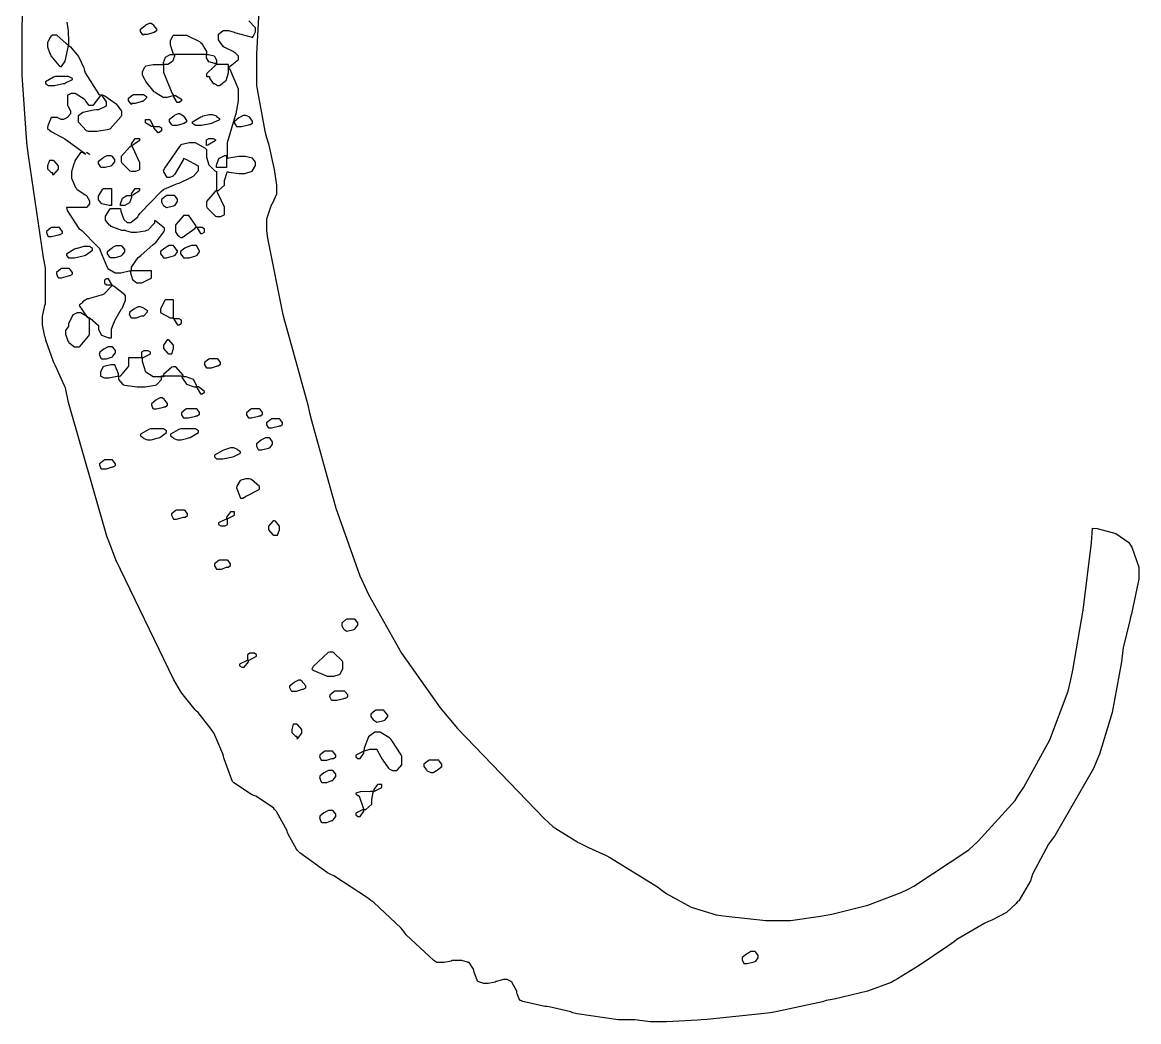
# Model space of a CAD drawing. Extents: x 59 to 294, y 44 to 310.
# Drawn here: x 59.34 to 98.67, y 242.75 to 277.95 of the extents above; entities that cross this region are included whole.
import ezdxf

# ---------------------------------------------------------------- set-up
doc = ezdxf.new("R2010")
doc.units = 0
doc.header["$MEASUREMENT"] = 0

msp = doc.modelspace()

# ---------------------------------------------------------------- linework, layer by layer
at = {"color": 42}
for points in [[(67.6755, 278.351), (67.5929, 276.837), (67.5929, 276.331), (67.5929, 275.723), (67.8836, 274.116), (67.9457, 273.896), (68.006, 273.675), (68.2142, 272.764), (68.2985, 272.212), (68.2985, 272.028), (68.2985, 271.905), (68.1482, 271.587), (68.1221, 271.533), (68.0942, 271.481), (67.9457, 271.017), (67.9457, 270.863), (67.9457, 270.617), (67.9718, 270.352), (68.4996, 267.706), (68.5793, 267.442), (68.6499, 267.186), (69.391, 264.477), (69.4612, 264.195), (69.5318, 263.93), (70.2374, 261.338), (70.309, 261.092), (70.3792, 260.836), (71.2251, 258.454), (71.3313, 258.233), (71.5338, 257.802), (72.7026, 255.729), (74.0653, 253.798), (74.3659, 253.435), (74.6647, 253.074), (77.7254, 249.9), (78.0341, 249.626), (78.1389, 249.556), (78.5675, 249.277), (78.8719, 249.089), (78.916, 249.061), (78.9601, 249.045), (79.291, 248.886), (79.78, 248.656), (79.9042, 248.602), (80.0626, 248.514), (81.7122, 247.492), (81.8804, 247.367), (82.0469, 247.245), (82.907, 246.782), (83.7847, 246.513), (83.9611, 246.485), (84.1375, 246.459), (85.5391, 246.309), (86.0076, 246.309), (86.4044, 246.309), (87.4628, 246.459), (87.5951, 246.485), (87.8597, 246.53), (89.1247, 246.852), (90.303, 247.299), (90.5235, 247.403), (90.744, 247.519), (92.6828, 248.806), (92.8508, 248.955), (93.0176, 249.105), (94.3158, 250.544), (94.404, 250.685), (94.6245, 251.011), (95.5368, 252.674), (96.1842, 254.389), (96.2724, 254.742), (96.351, 255.13), (96.7133, 257.241), (97.0058, 259.618), (97.0499, 260.138), (97.0499, 260.138), (97.2083, 260.121), (97.8641, 259.945), (98.3273, 259.626), (98.389, 259.538), (98.4331, 259.468), (98.6716, 258.754), (98.6716, 258.516), (98.6716, 258.34), (98.6536, 258.225), (98.4236, 257.114), (98.389, 256.999), (98.3629, 256.884), (98.1244, 255.914), (98.1082, 255.834), (98.0641, 255.429), (97.7417, 253.639), (97.2951, 252.166), (97.1903, 251.919), (97.0746, 251.672), (95.7255, 249.318), (95.5668, 249.097), (95.4966, 249), (94.9318, 247.942), (94.8972, 247.826), (94.8612, 247.712), (94.4481, 247.007), (94.404, 246.98), (94.3599, 246.91), (94.011, 246.589), (93.5027, 246.319), (93.3799, 246.275), (93.2561, 246.222), (92.2595, 245.64), (92.1812, 245.569), (91.9427, 245.402), (90.9366, 244.722), (90.1788, 244.255), (90.0645, 244.192), (89.9488, 244.132), (89.1148, 243.827), (87.9464, 243.541), (87.6653, 243.487), (87.533, 243.443), (85.8834, 243.091), (85.689, 243.064), (85.4865, 243.038), (83.4665, 242.827), (83.2556, 242.817), (83.1233, 242.801), (82.0318, 242.747), (81.6681, 242.747), (81.4641, 242.747), (80.917, 242.809), (80.8563, 242.817), (80.3271, 242.817), (78.8885, 243.02), (78.7396, 243.064), (78.668, 243.091), (77.9018, 243.268), (77.8235, 243.276), (77.7434, 243.286), (76.9758, 243.461), (76.9056, 243.487), (76.8696, 243.487), (76.7733, 243.725), (76.7652, 243.769), (76.7553, 243.823), (76.5789, 244.14), (76.5528, 244.158), (76.5348, 244.176), (76.4148, 244.228), (76.3764, 244.228), (76.2882, 244.228), (76.0497, 244.168), (76.0236, 244.158), (75.9961, 244.14), (75.752, 244.086), (75.6708, 244.086), (75.5992, 244.086), (75.4228, 244.15), (75.3883, 244.158), (75.3703, 244.176), (75.256, 244.493), (75.2479, 244.545), (75.238, 244.599), (75.0852, 244.828), (75.0355, 244.828), (75.0175, 244.846), (74.8192, 244.898), (74.7529, 244.898), (74.4721, 244.898), (74.4442, 244.881), (74.2005, 244.828), (74.1193, 244.828), (73.9429, 244.828), (73.8367, 244.899), (72.8666, 245.807), (72.7784, 245.922), (72.6902, 246.036), (71.7187, 246.944), (71.6139, 247.015), (71.4982, 247.113), (70.3171, 247.88), (70.2028, 247.933), (70.0871, 247.986), (69.1169, 248.69), (69.0383, 248.779), (68.9942, 248.823), (68.7021, 249.353), (68.6855, 249.414), (68.6675, 249.476), (68.2886, 250.155), (68.2265, 250.226), (68.1824, 250.279), (67.5651, 250.693), (67.4867, 250.719), (67.4067, 250.746), (66.7893, 251.161), (66.7452, 251.214), (66.7177, 251.267), (66.4545, 252.008), (66.4284, 252.096), (66.4009, 252.184), (66.0837, 252.925), (66.0396, 252.978), (65.9956, 253.048), (65.5285, 253.639), (65.4763, 253.683), (65.4223, 253.737), (64.9552, 254.318), (64.9111, 254.389), (64.6631, 254.812), (62.636, 259.019), (62.4777, 259.432), (62.3175, 259.857), (60.9685, 264.557), (60.8542, 265.077), (60.8266, 265.148), (60.5, 265.854), (60.4654, 265.924), (60.4298, 265.996), (60.1652, 266.762), (60.1486, 266.84), (60.1306, 266.885), (60.0424, 267.302), (60.0424, 267.442), (60.0424, 267.591), (60.1306, 267.98), (60.1486, 268.041), (60.1486, 269.31), (60.0865, 269.673), (59.5574, 273.262), (59.5133, 273.615), (59.4857, 273.88), (59.3369, 276.088), (59.3369, 276.824), (59.3369, 277.848), (59.363, 278.536)], [(60.9064, 277.954), (60.9505, 277.659), (60.9604, 277.272), (60.9604, 277.143), (60.9604, 277.143), (60.8983, 277.197), (60.5469, 277.496), (60.4312, 277.496), (60.4037, 277.496), (60.325, 277.442), (60.325, 277.424), (60.307, 277.408), (60.2188, 277.235), (60.2188, 277.177), (60.2188, 277.089), (60.307, 276.86), (60.325, 276.824), (60.3416, 276.772), (60.6337, 276.419), (60.6778, 276.401), (60.7191, 276.401), (60.8446, 276.587), (60.9424, 277.02), (60.9604, 277.143), (61.0306, 277.09), (61.3212, 276.756), (61.5061, 276.349), (61.5237, 276.261), (61.5502, 276.173), (62.0173, 275.433), (62.0889, 275.379), (62.0614, 275.326), (61.8172, 275.026), (61.7361, 275.026), (61.692, 275.026), (61.5763, 275.176), (61.5597, 275.203), (61.5156, 275.247), (61.2041, 275.449), (61.1008, 275.449), (61.0567, 275.449), (60.941, 275.389), (60.9244, 275.379), (60.9244, 275.026), (60.941, 275.008), (61.0306, 274.836), (61.0306, 274.778), (61.0306, 274.734), (60.941, 274.62), (60.9244, 274.602), (60.9064, 274.585), (60.7868, 274.531), (60.748, 274.531), (60.7039, 274.531), (60.5882, 274.593), (60.5716, 274.602), (60.3952, 274.602), (60.3511, 274.602), (60.2354, 274.311), (60.2188, 274.249), (60.2188, 274.216), (60.3511, 274.113), (60.6598, 273.94), (60.748, 273.896), (60.8362, 273.852), (61.5156, 273.359), (61.5597, 273.297), (61.4535, 273.367), (61.3819, 273.367), (61.189, 273.076), (61.171, 273.014), (61.1533, 272.97), (61.0665, 272.686), (61.0665, 272.591), (61.0665, 272.469), (61.2151, 272.133), (61.2429, 272.098), (61.2592, 272.081), (61.5516, 271.877), (61.5957, 271.851), (61.6119, 271.825), (61.7001, 271.66), (61.7001, 271.603), (61.7001, 271.559), (61.6119, 271.445), (61.5957, 271.427), (60.8902, 271.427), (60.9163, 271.33), (61.3297, 270.687), (61.3833, 270.651), (61.4355, 270.625), (61.9912, 270.061), (62.0529, 269.981), (62.0794, 269.911), (62.3175, 269.354), (62.3355, 269.31), (62.3521, 269.284), (62.6043, 269.133), (62.6883, 269.133), (62.8026, 269.133), (63.1031, 269.197), (63.1472, 269.205), (63.1472, 269.127), (63.2217, 268.888), (63.3772, 268.781), (63.4298, 268.781), (63.5441, 268.781), (63.8528, 268.931), (63.8888, 268.957), (63.8888, 269.205), (63.1832, 269.205), (63.1832, 269.329), (63.4199, 269.664), (63.464, 269.699), (63.5081, 269.743), (63.9491, 270.123), (63.9932, 270.158), (64.0373, 270.193), (64.3283, 270.572), (64.346, 270.617), (64.346, 270.705), (64.0553, 270.935), (63.9932, 270.969), (63.9932, 270.881), (63.7565, 270.634), (63.7124, 270.617), (63.6683, 270.599), (63.3568, 270.545), (63.2534, 270.545), (63.1818, 270.545), (62.9874, 270.608), (62.9708, 270.617), (62.8385, 270.617), (62.4678, 270.766), (62.4417, 270.793), (62.4141, 270.811), (62.2653, 270.983), (62.2653, 271.04), (62.2653, 271.128), (62.4141, 271.348), (62.4417, 271.392), (62.7944, 271.392), (62.811, 271.304), (62.9087, 271.013), (63.0343, 270.897), (63.077, 270.897), (63.1652, 270.897), (63.4023, 271.102), (63.4298, 271.146), (63.4905, 271.234), (64.2235, 271.992), (64.3117, 272.062), (64.3378, 272.08), (64.7513, 272.258), (64.8049, 272.274), (64.8575, 272.292), (65.2985, 272.504), (65.3341, 272.521), (65.3687, 272.539), (65.5465, 272.737), (65.5465, 272.803), (65.5465, 272.892), (65.1055, 273.122), (65.0173, 273.156), (64.9993, 273.104), (64.7086, 272.601), (64.6645, 272.557), (64.6465, 272.539), (64.5266, 272.485), (64.4881, 272.485), (64.444, 272.485), (64.3283, 272.689), (64.3117, 272.733), (64.3558, 272.821), (64.885, 273.579), (64.9471, 273.649), (64.9732, 273.667), (65.217, 273.72), (65.2999, 273.72), (65.4322, 273.72), (65.7849, 273.517), (65.829, 273.473), (65.829, 273.297), (65.829, 273.206), (65.9116, 272.931), (66.1197, 272.725), (66.1818, 272.697), (66.1818, 272.028), (66.1197, 271.984), (65.829, 271.646), (65.829, 271.533), (65.829, 271.463), (65.8453, 271.418), (66.1377, 271.128), (66.1818, 271.11), (66.2862, 271.11), (66.3303, 271.11), (66.445, 271.172), (66.4626, 271.18), (66.4626, 271.25), (66.4626, 271.445), (66.2259, 271.939), (66.1818, 272.028), (66.252, 272.028), (66.4626, 272.214), (66.4626, 272.274), (66.4626, 272.38), (66.5508, 272.671), (66.5688, 272.697), (66.6129, 272.681), (66.9766, 272.627), (67.098, 272.627), (67.1809, 272.627), (67.4328, 272.711), (67.5569, 272.913), (67.5569, 272.98), (67.5569, 273.028), (67.4469, 273.17), (67.1848, 273.226), (67.098, 273.226), (66.9657, 273.226), (66.6129, 273.166), (66.5688, 273.156), (66.5688, 273.403), (66.5688, 273.721), (66.8073, 274.551), (66.8514, 274.673), (66.868, 274.727), (66.9576, 275.19), (66.9576, 275.343), (66.9576, 275.6), (66.6655, 276.295), (66.6048, 276.365), (66.6655, 276.41), (66.9576, 276.641), (66.9576, 276.718), (66.9576, 276.762), (66.8419, 276.878), (66.8154, 276.895), (66.7893, 276.913), (66.4972, 277.055), (66.4626, 277.071), (66.427, 277.089), (66.252, 277.341), (66.252, 277.424), (66.252, 277.496), (66.252, 277.54), (66.4009, 277.654), (66.4284, 277.672), (66.5346, 277.672), (66.6048, 277.672), (66.7978, 277.61), (66.8154, 277.6), (66.8595, 277.584), (67.3887, 277.442), (67.4508, 277.424), (67.4673, 277.452), (67.5569, 277.617), (67.5569, 277.672), (67.5569, 277.76), (67.3185, 278.007)]]:
    msp.add_lwpolyline(points, dxfattribs=at)
for points in [[(63.6062, 277.496), (63.5882, 277.513), (63.5, 277.633), (63.5, 277.672), (63.5, 277.716), (63.6489, 277.831), (63.6764, 277.848), (63.693, 277.866), (63.8129, 277.919), (63.8528, 277.919), (63.8789, 277.919), (63.959, 277.866), (63.959, 277.848), (63.9755, 277.831), (64.0652, 277.712), (64.0652, 277.672), (64.0652, 277.654), (63.9851, 277.6), (63.959, 277.6), (63.9315, 277.584), (63.7399, 277.53), (63.6764, 277.53), (63.6062, 277.53), (63.6062, 277.496)], [(64.6645, 276.824), (64.6465, 276.868), (64.5583, 277.154), (64.5583, 277.247), (64.5583, 277.309), (64.6465, 277.487), (64.6645, 277.496), (65.1235, 277.496), (65.1676, 277.478), (65.5807, 277.275), (65.6167, 277.247), (65.6512, 277.221), (65.829, 276.923), (65.829, 276.824), (64.6645, 276.824)], [(64.3117, 276.472), (64.3117, 276.537), (64.3862, 276.728), (64.5418, 276.824), (64.5943, 276.824), (64.6987, 276.824), (64.6987, 276.761), (64.6247, 276.57), (64.4687, 276.472), (64.4179, 276.472), (64.3117, 276.472)], [(65.829, 276.824), (65.895, 276.824), (66.0975, 276.768), (66.1818, 276.626), (66.1818, 276.578), (66.1818, 276.508), (66.1141, 276.508), (65.9116, 276.565), (65.829, 276.707), (65.829, 276.754), (65.829, 276.824)], [(64.6645, 275.379), (64.637, 275.361), (64.4454, 275.307), (64.3819, 275.307), (64.2938, 275.307), (64.0553, 275.457), (64.0292, 275.483), (63.9851, 275.511), (63.693, 275.864), (63.6764, 275.908), (63.6584, 275.934), (63.5702, 276.1), (63.5702, 276.155), (63.5702, 276.217), (63.6584, 276.375), (63.6764, 276.401), (63.693, 276.419), (63.9452, 276.472), (64.0292, 276.472), (64.3117, 276.472), (64.3117, 276.199), (64.6024, 275.467), (64.6645, 275.379)], [(66.5346, 276.472), (66.1818, 276.472), (66.1197, 276.427), (65.829, 276.144), (65.829, 276.049), (65.9335, 276.049), (65.9335, 275.988), (66.0658, 275.802), (66.1098, 275.802), (66.216, 275.732), (66.2862, 275.732), (66.4806, 275.882), (66.4986, 275.908), (66.5247, 275.908), (66.6048, 276.173), (66.6048, 276.261), (66.6048, 276.472), (66.5346, 276.472)], [(60.9604, 276.049), (60.5014, 276.049), (60.4393, 276.023), (60.1486, 275.857), (60.1486, 275.802), (60.2548, 275.732), (60.361, 275.732), (60.4753, 275.732), (60.7741, 275.794), (60.8182, 275.802), (60.8623, 275.82), (61.1008, 275.94), (61.1008, 275.978), (60.9604, 276.049)], [(61.3131, 274.638), (61.3131, 274.676), (61.4715, 274.788), (61.8423, 274.876), (61.9485, 274.884), (62.0367, 274.884), (62.3013, 275.016), (62.3013, 275.06), (62.3013, 275.149), (62.151, 275.379), (62.1249, 275.413), (62.2392, 275.361), (62.6484, 275.078), (62.8304, 274.828), (62.8304, 274.744), (62.8304, 274.673), (62.8124, 274.621), (62.4321, 274.206), (62.3715, 274.179), (62.3274, 274.162), (61.9637, 274.108), (61.8423, 274.108), (61.6659, 274.108), (61.6038, 274.126), (61.3131, 274.431), (61.3131, 274.531), (61.3131, 274.638)], [(63.1832, 275.06), (63.1652, 275.078), (63.077, 275.198), (63.077, 275.237), (63.077, 275.281), (63.2259, 275.397), (63.2534, 275.413), (63.6062, 275.413), (63.7124, 275.343), (63.7124, 275.299), (63.5801, 275.167), (63.536, 275.167), (63.5081, 275.15), (63.3166, 275.096), (63.2534, 275.096), (63.1832, 275.096), (63.1832, 275.06)], [(64.6645, 275.379), (64.7347, 275.379), (64.9471, 275.247), (64.9471, 275.203), (64.9471, 275.185), (64.867, 275.131), (64.8409, 275.131), (64.7968, 275.131), (64.6811, 275.335), (64.6645, 275.379)], [(65.0173, 274.638), (65.0339, 274.621), (65.1235, 274.501), (65.1235, 274.461), (65.1235, 274.445), (65.0434, 274.391), (65.0173, 274.391), (64.9898, 274.374), (64.7982, 274.321), (64.7347, 274.321), (64.6285, 274.321), (64.6105, 274.338), (64.5223, 274.458), (64.5223, 274.497), (64.5223, 274.541), (64.6726, 274.656), (64.6987, 274.673), (64.7167, 274.691), (64.8353, 274.744), (64.8751, 274.744), (64.9016, 274.735), (65.0173, 274.662), (65.0173, 274.638)], [(66.1818, 274.638), (66.2862, 274.567), (66.2862, 274.523), (66.0495, 274.409), (66.0054, 274.391), (65.9613, 274.374), (65.6498, 274.321), (65.5465, 274.321), (65.4403, 274.321), (65.3341, 274.391), (65.3341, 274.453), (65.6248, 274.629), (65.6869, 274.638), (65.713, 274.656), (65.9045, 274.708), (65.9694, 274.708), (66.0217, 274.708), (66.1818, 274.656), (66.1818, 274.638)], [(66.8874, 274.285), (67.0638, 274.285), (67.0638, 274.285), (67.3089, 274.347), (67.3446, 274.355), (67.371, 274.355), (67.4508, 274.409), (67.4508, 274.425), (67.4508, 274.469), (67.3626, 274.585), (67.3446, 274.602), (67.3269, 274.62), (67.207, 274.673), (67.1682, 274.673), (67.1241, 274.673), (67.0098, 274.611), (66.9918, 274.602), (66.9657, 274.585), (66.8154, 274.465), (66.8154, 274.425), (66.8059, 274.417), (66.8694, 274.303), (66.8874, 274.285)], [(63.959, 274.285), (63.8874, 274.285), (63.6764, 274.417), (63.6764, 274.461), (63.6764, 274.531), (63.7826, 274.531), (63.8267, 274.531), (63.941, 274.329), (63.959, 274.285)], [(63.959, 274.285), (64.1354, 274.285), (64.1615, 274.285), (64.2415, 274.233), (64.2415, 274.215), (64.2415, 274.144), (64.2415, 274.126), (64.1615, 274.072), (64.1354, 274.072), (64.1202, 274.066), (63.9755, 274.241), (63.959, 274.285)], [(63.1832, 273.615), (63.1832, 273.677), (63.3155, 273.862), (63.3596, 273.862), (63.464, 273.862), (63.464, 273.792), (63.4545, 273.774), (63.2273, 273.625), (63.1832, 273.615)], [(65.829, 273.615), (65.829, 273.792), (65.829, 273.809), (65.9074, 273.862), (65.9335, 273.862), (66.0396, 273.862), (66.0658, 273.862), (66.1458, 273.809), (66.1458, 273.792), (66.1278, 273.774), (65.8731, 273.625), (65.829, 273.615)], [(63.1832, 273.615), (63.2273, 273.527), (63.464, 273.01), (63.464, 272.838), (63.464, 272.767), (63.4464, 272.751), (63.3264, 272.697), (63.2876, 272.697), (63.1832, 272.697), (63.1391, 272.715), (62.8467, 273.006), (62.8304, 273.05), (62.8304, 273.12), (62.8304, 273.244), (63.1211, 273.571), (63.1832, 273.615)], [(60.6076, 272.838), (60.6076, 272.9), (60.4573, 273.078), (60.4312, 273.086), (60.325, 273.086), (60.2975, 273.086), (60.2188, 272.9), (60.2188, 272.838), (60.2188, 272.794), (60.3511, 272.661), (60.3952, 272.661), (60.3952, 272.591), (60.4478, 272.591), (60.6076, 272.777), (60.6076, 272.838)], [(61.5957, 273.367), (61.6218, 273.367), (61.7001, 273.315), (61.7001, 273.297), (61.5957, 273.367)], [(62.1249, 272.838), (62.1069, 272.856), (62.0187, 272.976), (62.0187, 273.014), (62.0187, 273.058), (62.1676, 273.174), (62.1951, 273.19), (62.2117, 273.208), (62.3316, 273.262), (62.3715, 273.262), (62.4777, 273.262), (62.4939, 273.244), (62.5821, 273.126), (62.5821, 273.086), (62.5821, 273.042), (62.4939, 272.927), (62.4777, 272.91), (62.4498, 272.892), (62.2582, 272.838), (62.1951, 272.838), (62.1249, 272.838)], [(66.1818, 272.838), (66.1818, 272.918), (66.2644, 273.156), (66.4669, 273.262), (66.5346, 273.262), (66.5346, 272.838), (66.1818, 272.838)], [(62.4777, 271.498), (62.3933, 271.498), (62.1411, 271.556), (62.0187, 271.698), (62.0187, 271.745), (62.0187, 271.833), (62.1676, 272.063), (62.1951, 272.098), (62.4777, 272.098), (62.4777, 271.498)], [(63.1832, 271.851), (63.1832, 271.788), (63.1074, 271.596), (62.9514, 271.498), (62.9006, 271.498), (62.7944, 271.498), (62.7944, 271.563), (62.8689, 271.755), (63.0245, 271.851), (63.077, 271.851), (63.1832, 271.851)], [(63.1832, 271.851), (63.1832, 271.913), (63.3155, 272.098), (63.3596, 272.098), (63.464, 272.098), (63.464, 272.028), (63.4545, 272.01), (63.2273, 271.861), (63.1832, 271.851)], [(64.3117, 271.498), (64.4179, 271.427), (64.4179, 271.427), (64.6631, 271.49), (64.6987, 271.498), (64.7167, 271.516), (64.8049, 271.636), (64.8049, 271.675), (64.8049, 271.719), (64.7167, 271.833), (64.6987, 271.851), (64.4179, 271.851), (64.3901, 271.833), (64.2415, 271.715), (64.2415, 271.675), (64.2415, 271.631), (64.2938, 271.516), (64.3117, 271.498)], [(65.4763, 270.757), (65.4925, 270.713), (65.6124, 270.51), (65.6527, 270.51), (65.6788, 270.51), (65.7571, 270.564), (65.7571, 270.581), (65.7571, 270.651), (65.7571, 270.669), (65.6788, 270.721), (65.6527, 270.721), (65.4763, 270.721), (65.4484, 270.793), (65.2046, 271.146), (65.1235, 271.146), (65.0173, 271.146), (64.9898, 271.119), (64.7513, 270.829), (64.7347, 270.793), (64.7347, 270.617), (64.7347, 270.572), (64.8134, 270.44), (64.8409, 270.44), (64.8409, 270.422), (64.9192, 270.368), (64.9471, 270.368), (64.9732, 270.378), (65.4142, 270.696), (65.4763, 270.757)], [(60.2548, 270.404), (60.361, 270.404), (60.361, 270.404), (60.6062, 270.466), (60.6418, 270.474), (60.6683, 270.474), (60.748, 270.528), (60.748, 270.545), (60.748, 270.589), (60.6598, 270.705), (60.6418, 270.721), (60.361, 270.721), (60.3331, 270.705), (60.1846, 270.585), (60.1846, 270.545), (60.1846, 270.545), (60.2368, 270.422), (60.2548, 270.404)], [(60.9604, 269.663), (61.0665, 269.663), (61.1808, 269.663), (61.4796, 269.726), (61.5237, 269.735), (61.5678, 269.752), (61.8063, 269.925), (61.8063, 269.981), (61.7001, 270.051), (61.5957, 270.051), (61.5075, 270.051), (61.269, 269.991), (61.2429, 269.981), (61.1808, 269.965), (60.8902, 269.792), (60.8902, 269.735), (60.9604, 269.663)], [(62.8304, 270.087), (62.8467, 270.069), (62.9348, 269.951), (62.9348, 269.911), (62.9348, 269.867), (62.8467, 269.752), (62.8304, 269.735), (62.8026, 269.717), (62.611, 269.663), (62.5479, 269.663), (62.4417, 269.663), (62.4237, 269.681), (62.3355, 269.801), (62.3355, 269.839), (62.3355, 269.883), (62.4844, 269.999), (62.5119, 270.015), (62.5285, 270.033), (62.6484, 270.087), (62.6883, 270.087), (62.8304, 270.087)], [(64.6645, 270.087), (64.5583, 270.087), (64.5142, 270.087), (64.3985, 270.025), (64.3819, 270.015), (64.3544, 269.999), (64.2056, 269.879), (64.2056, 269.839), (64.2056, 269.795), (64.2938, 269.681), (64.3117, 269.663), (64.4179, 269.663), (64.4179, 269.663), (64.6631, 269.726), (64.6987, 269.735), (64.7167, 269.752), (64.8049, 269.872), (64.8049, 269.911), (64.7954, 269.921), (64.6811, 270.069), (64.6645, 270.087)], [(65.4763, 270.087), (65.3701, 270.087), (65.2985, 270.087), (65.1041, 270.025), (65.0875, 270.015), (65.06, 269.999), (64.9111, 269.879), (64.9111, 269.839), (64.9111, 269.795), (64.9993, 269.681), (65.0173, 269.663), (65.1235, 269.663), (65.2117, 269.663), (65.4484, 269.726), (65.4763, 269.735), (65.4925, 269.752), (65.5807, 269.872), (65.5807, 269.911), (65.5712, 269.921), (65.4844, 270.069), (65.4763, 270.087)], [(60.6076, 268.957), (60.7138, 268.957), (60.7138, 268.957), (60.9589, 269.021), (60.9946, 269.029), (61.021, 269.029), (61.1008, 269.083), (61.1008, 269.099), (61.1008, 269.143), (61.0126, 269.259), (60.9946, 269.276), (60.7138, 269.276), (60.6859, 269.259), (60.5374, 269.139), (60.5374, 269.099), (60.5374, 269.099), (60.5896, 268.975), (60.6076, 268.957)], [(61.6659, 267.546), (61.7266, 267.53), (62.0187, 267.278), (62.0187, 267.193), (62.0187, 267.13), (62.1273, 266.938), (62.3895, 266.84), (62.4777, 266.84), (62.4777, 267.053), (62.4777, 267.141), (62.5644, 267.371), (62.5821, 267.406), (62.6001, 267.45), (62.829, 267.865), (62.8646, 267.899), (62.8812, 267.927), (62.9708, 268.17), (62.9708, 268.252), (62.9708, 268.323), (62.9528, 268.35), (62.5725, 268.642), (62.5119, 268.676), (62.4939, 268.72), (62.3743, 268.923), (62.3355, 268.923), (62.308, 268.923), (62.2293, 268.87), (62.2293, 268.853), (62.2293, 268.781), (62.2293, 268.764), (62.308, 268.71), (62.3355, 268.71), (62.5119, 268.71), (62.4939, 268.666), (62.2032, 268.376), (62.1591, 268.358), (62.115, 268.341), (61.7001, 268.227), (61.6659, 268.217), (61.6299, 268.209), (61.4535, 268.11), (61.4535, 268.075), (61.3473, 268.005), (61.3378, 267.979), (61.6038, 267.6), (61.6659, 267.546), (61.6384, 267.574), (61.3943, 267.722), (61.3131, 267.722), (61.269, 267.722), (61.1533, 267.662), (61.1367, 267.652), (61.1092, 267.626), (60.9604, 267.328), (60.9604, 267.229), (60.9424, 267.213), (60.8542, 267.093), (60.8542, 267.053), (60.8542, 266.965), (60.9424, 266.736), (60.9604, 266.7), (60.9769, 266.674), (61.1752, 266.524), (61.2429, 266.524), (61.3473, 266.524), (61.3738, 266.551), (61.674, 266.902), (61.7001, 266.947), (61.7001, 267.546), (61.6659, 267.546)], [(63.1832, 267.546), (63.2876, 267.546), (63.3582, 267.546), (63.5346, 267.609), (63.5702, 267.618), (63.6143, 267.618), (63.7466, 267.75), (63.7466, 267.794), (63.6404, 267.865), (63.6228, 267.883), (63.5028, 267.935), (63.464, 267.935), (63.4199, 267.935), (63.3056, 267.874), (63.2876, 267.865), (63.2615, 267.848), (63.1112, 267.728), (63.1112, 267.688), (63.1017, 267.68), (63.1652, 267.556), (63.1832, 267.546)], [(64.6645, 267.546), (64.6811, 267.502), (64.801, 267.299), (64.8409, 267.299), (64.867, 267.299), (64.9471, 267.353), (64.9471, 267.37), (64.9471, 267.442), (64.9471, 267.459), (64.867, 267.512), (64.8409, 267.512), (64.6645, 267.512), (64.6645, 268.181), (64.3819, 268.181), (64.3544, 268.155), (64.2056, 267.857), (64.2056, 267.758), (64.2137, 267.724), (64.5513, 267.546), (64.6645, 267.546)], [(64.6645, 266.524), (64.6645, 266.586), (64.5142, 266.762), (64.4881, 266.77), (64.444, 266.77), (64.3117, 266.586), (64.3117, 266.524), (64.3117, 266.463), (64.4606, 266.287), (64.4881, 266.277), (64.5943, 266.277), (64.6105, 266.277), (64.6645, 266.463), (64.6645, 266.524)], [(62.1249, 266.101), (62.2293, 266.101), (62.2999, 266.101), (62.4762, 266.163), (62.5119, 266.171), (62.5285, 266.189), (62.6181, 266.309), (62.6181, 266.347), (62.6181, 266.391), (62.5285, 266.507), (62.5119, 266.524), (62.4057, 266.524), (62.3616, 266.524), (62.2473, 266.463), (62.2293, 266.453), (62.2032, 266.437), (62.0529, 266.317), (62.0529, 266.277), (62.0434, 266.26), (62.1069, 266.119), (62.1249, 266.101)], [(65.4763, 265.113), (65.4925, 265.068), (65.6124, 264.866), (65.6527, 264.866), (65.6788, 264.866), (65.7571, 264.92), (65.7571, 264.936), (65.7475, 264.964), (65.5436, 265.113), (65.4763, 265.113), (65.4763, 265.177), (65.3644, 265.369), (65.1041, 265.465), (65.0173, 265.465), (64.9993, 265.519), (64.7471, 265.818), (64.6645, 265.818), (64.6024, 265.801), (64.3117, 265.549), (64.3117, 265.465), (64.0292, 265.465), (63.9452, 265.465), (63.693, 265.629), (63.5702, 266.01), (63.5702, 266.135), (63.6143, 266.153), (63.8528, 266.273), (63.8528, 266.311), (63.8528, 266.329), (63.7727, 266.383), (63.7466, 266.383), (63.6404, 266.383), (63.6143, 266.383), (63.536, 266.329), (63.536, 266.311), (63.536, 266.135), (63.077, 266.135), (63.077, 265.958), (63.077, 265.836), (62.7849, 265.493), (62.7242, 265.465), (62.7242, 265.571), (62.5919, 265.888), (62.5479, 265.888), (62.4597, 265.888), (62.2117, 265.828), (62.1951, 265.818), (62.1771, 265.801), (62.0889, 265.629), (62.0889, 265.571), (62.0889, 265.501), (62.1055, 265.483), (62.2254, 265.429), (62.2653, 265.429), (62.3796, 265.429), (62.6801, 265.493), (62.7242, 265.501), (62.7242, 265.429), (62.7242, 265.369), (62.8731, 265.193), (62.9006, 265.183), (62.9447, 265.166), (63.3871, 265.113), (63.536, 265.113), (63.6683, 265.113), (64.0211, 265.175), (64.0652, 265.183), (64.0913, 265.201), (64.2415, 265.373), (64.2415, 265.429), (64.2415, 265.501), (64.9471, 265.501), (64.9633, 265.431), (65.1178, 265.202), (65.3867, 265.113), (65.4763, 265.113)], [(65.829, 265.782), (65.9335, 265.782), (66.004, 265.782), (66.1804, 265.846), (66.216, 265.854), (66.2421, 265.854), (66.3222, 265.908), (66.3222, 265.924), (66.3222, 265.968), (66.2326, 266.084), (66.216, 266.101), (65.9335, 266.101), (65.9074, 266.084), (65.7571, 265.964), (65.7571, 265.924), (65.7475, 265.916), (65.811, 265.792), (65.829, 265.782)], [(63.959, 264.337), (64.0652, 264.337), (64.0652, 264.337), (64.3103, 264.399), (64.346, 264.407), (64.3724, 264.407), (64.4521, 264.461), (64.4521, 264.477), (64.4521, 264.521), (64.364, 264.637), (64.346, 264.654), (64.346, 264.672), (64.2676, 264.724), (64.2415, 264.724), (64.1974, 264.724), (64.0814, 264.663), (64.0652, 264.654), (64.0373, 264.637), (63.8888, 264.517), (63.8888, 264.477), (63.8888, 264.477), (63.941, 264.355), (63.959, 264.337)], [(65.0173, 264.018), (65.1937, 264.018), (65.1937, 264.018), (65.4403, 264.082), (65.4763, 264.09), (65.5024, 264.09), (65.5807, 264.144), (65.5807, 264.16), (65.5807, 264.204), (65.4925, 264.32), (65.4763, 264.337), (65.1235, 264.337), (65.0956, 264.32), (64.9471, 264.2), (64.9471, 264.16), (64.9471, 264.126), (64.9993, 264.028), (65.0173, 264.018)], [(67.3104, 264.018), (67.4165, 264.018), (67.4165, 264.018), (67.6617, 264.082), (67.6973, 264.09), (67.7238, 264.09), (67.8035, 264.144), (67.8035, 264.16), (67.8035, 264.204), (67.7153, 264.32), (67.6973, 264.337), (67.4165, 264.337), (67.3887, 264.32), (67.2402, 264.2), (67.2402, 264.16), (67.2402, 264.126), (67.2924, 264.028), (67.3104, 264.018)], [(68.0159, 263.665), (68.1221, 263.665), (68.1221, 263.665), (68.3673, 263.729), (68.4029, 263.737), (68.4294, 263.737), (68.5091, 263.791), (68.5091, 263.808), (68.5091, 263.852), (68.4209, 263.967), (68.4029, 263.984), (68.1221, 263.984), (68.0942, 263.967), (67.9457, 263.847), (67.9457, 263.808), (67.9457, 263.773), (67.9979, 263.683), (68.0159, 263.665)], [(63.6062, 263.313), (63.6228, 263.296), (63.7427, 263.242), (63.7826, 263.242), (63.8708, 263.242), (64.0913, 263.305), (64.1354, 263.313), (64.1794, 263.331), (64.4179, 263.504), (64.4179, 263.561), (64.3117, 263.631), (63.8528, 263.631), (63.7907, 263.605), (63.5, 263.44), (63.5, 263.385), (63.6062, 263.313)], [(64.6645, 263.313), (64.6811, 263.296), (64.801, 263.242), (64.8409, 263.242), (64.9291, 263.242), (65.1662, 263.305), (65.1937, 263.313), (65.2544, 263.331), (65.5465, 263.504), (65.5465, 263.561), (65.4403, 263.631), (64.9111, 263.631), (64.849, 263.605), (64.5583, 263.44), (64.5583, 263.385), (64.6645, 263.313)], [(67.6631, 262.89), (67.7693, 262.89), (67.7693, 262.89), (68.0145, 262.952), (68.0501, 262.96), (68.0681, 262.978), (68.1563, 263.098), (68.1563, 263.136), (68.1563, 263.18), (68.0681, 263.296), (68.0501, 263.313), (67.9457, 263.313), (67.9016, 263.313), (67.7855, 263.252), (67.7693, 263.242), (67.7414, 263.226), (67.5929, 263.106), (67.5929, 263.066), (67.5929, 263.022), (67.6451, 262.908), (67.6631, 262.89)], [(66.1818, 262.573), (66.2862, 262.573), (66.4009, 262.573), (66.7011, 262.635), (66.7452, 262.643), (66.7893, 262.661), (67.0278, 262.781), (67.0278, 262.819), (66.9216, 262.89), (66.9216, 262.908), (66.7893, 262.96), (66.7452, 262.96), (66.6736, 262.96), (66.4972, 262.9), (66.4626, 262.89), (66.4009, 262.873), (66.1098, 262.701), (66.1098, 262.643), (66.1818, 262.573)], [(62.1249, 262.22), (62.2293, 262.22), (62.2999, 262.22), (62.4762, 262.282), (62.5119, 262.29), (62.538, 262.29), (62.6181, 262.344), (62.6181, 262.36), (62.6181, 262.405), (62.5285, 262.52), (62.5119, 262.537), (62.2293, 262.537), (62.2032, 262.52), (62.0529, 262.401), (62.0529, 262.36), (62.0529, 262.36), (62.1069, 262.238), (62.1249, 262.22)], [(66.8874, 261.549), (66.9036, 261.497), (67.0235, 261.196), (67.0638, 261.196), (67.1079, 261.196), (67.2222, 261.259), (67.2402, 261.268), (67.2663, 261.286), (67.6533, 261.488), (67.6973, 261.515), (67.6973, 261.603), (67.4067, 261.851), (67.3446, 261.867), (67.2402, 261.867), (67.1961, 261.877), (67.0098, 261.815), (66.8955, 261.611), (66.8874, 261.549)], [(64.6645, 260.456), (64.7707, 260.456), (64.7707, 260.456), (65.0159, 260.518), (65.0515, 260.526), (65.078, 260.526), (65.1577, 260.58), (65.1577, 260.597), (65.1577, 260.641), (65.0695, 260.756), (65.0515, 260.773), (64.7707, 260.773), (64.7428, 260.756), (64.5943, 260.637), (64.5943, 260.597), (64.5943, 260.597), (64.6465, 260.474), (64.6645, 260.456)], [(66.5346, 260.456), (66.5787, 260.474), (66.8154, 260.594), (66.8154, 260.633), (66.8154, 260.703), (66.711, 260.703), (66.6669, 260.703), (66.5346, 260.518), (66.5346, 260.456), (66.4905, 260.44), (66.252, 260.32), (66.252, 260.28), (66.252, 260.263), (66.3303, 260.21), (66.3582, 260.21), (66.4626, 260.21), (66.4891, 260.21), (66.5688, 260.263), (66.5688, 260.28), (66.5688, 260.456), (66.5346, 260.456)], [(68.0159, 260.138), (68.0159, 260.077), (68.1648, 259.901), (68.1923, 259.891), (68.2985, 259.891), (68.3246, 259.891), (68.4029, 260.077), (68.4029, 260.138), (68.4029, 260.2), (68.253, 260.378), (68.2265, 260.386), (68.1729, 260.386), (68.0159, 260.2), (68.0159, 260.138)], [(66.1818, 258.692), (66.2862, 258.692), (66.3568, 258.692), (66.5332, 258.754), (66.5688, 258.763), (66.5949, 258.763), (66.675, 258.816), (66.675, 258.833), (66.675, 258.877), (66.5854, 258.993), (66.5688, 259.009), (66.2862, 259.009), (66.2601, 258.993), (66.1098, 258.873), (66.1098, 258.833), (66.1003, 258.825), (66.1638, 258.71), (66.1818, 258.692)], [(70.6617, 256.576), (70.7679, 256.505), (70.7679, 256.505), (71.0131, 256.567), (71.0487, 256.576), (71.0667, 256.594), (71.1549, 256.713), (71.1549, 256.752), (71.1549, 256.796), (71.0667, 256.912), (71.0487, 256.928), (70.7679, 256.928), (70.7401, 256.912), (70.5915, 256.792), (70.5915, 256.752), (70.5915, 256.708), (70.6438, 256.594), (70.6617, 256.576)], [(67.3104, 255.481), (67.3544, 255.499), (67.5929, 255.619), (67.5929, 255.658), (67.5929, 255.676), (67.5128, 255.728), (67.4867, 255.728), (67.3806, 255.728), (67.353, 255.728), (67.2744, 255.676), (67.2744, 255.658), (67.2744, 255.481), (67.2303, 255.465), (66.9918, 255.345), (66.9918, 255.305), (66.9918, 255.288), (67.0705, 255.235), (67.098, 255.235), (67.1505, 255.235), (67.3104, 255.421), (67.3104, 255.481)], [(69.5332, 255.165), (69.6034, 255.12), (70.0786, 254.918), (70.2388, 254.918), (70.309, 254.918), (70.5019, 254.98), (70.5196, 254.988), (70.5376, 255.006), (70.6258, 255.178), (70.6258, 255.235), (70.6258, 255.411), (70.6078, 255.455), (70.3171, 255.747), (70.273, 255.764), (70.1668, 255.764), (70.1132, 255.756), (69.5854, 255.262), (69.5332, 255.165)], [(68.8277, 254.389), (68.9321, 254.389), (69.0026, 254.389), (69.179, 254.45), (69.2146, 254.459), (69.2408, 254.459), (69.3208, 254.513), (69.3208, 254.529), (69.3208, 254.573), (69.2312, 254.689), (69.2146, 254.706), (69.2146, 254.724), (69.1349, 254.776), (69.1085, 254.776), (69.0644, 254.776), (68.9501, 254.715), (68.9321, 254.706), (68.906, 254.689), (68.7557, 254.569), (68.7557, 254.529), (68.7462, 254.521), (68.8097, 254.406), (68.8277, 254.389)], [(70.2388, 254.07), (70.4152, 254.07), (70.4152, 254.07), (70.6603, 254.132), (70.696, 254.14), (70.7224, 254.14), (70.8021, 254.194), (70.8021, 254.212), (70.8021, 254.256), (70.714, 254.371), (70.696, 254.389), (70.3432, 254.389), (70.3171, 254.371), (70.1668, 254.252), (70.1668, 254.212), (70.1573, 254.204), (70.2208, 254.08), (70.2388, 254.07)], [(72.0729, 253.717), (71.7903, 253.717), (71.7628, 253.701), (71.6139, 253.581), (71.6139, 253.541), (71.6139, 253.497), (71.7021, 253.383), (71.7201, 253.365), (71.8263, 253.294), (71.8263, 253.294), (72.0714, 253.357), (72.1071, 253.365), (72.1251, 253.383), (72.2133, 253.503), (72.2133, 253.541), (72.2037, 253.559), (72.0894, 253.701), (72.0729, 253.717)], [(68.8277, 252.978), (68.8277, 252.934), (68.9599, 252.801), (69.004, 252.801), (69.004, 252.729), (69.0481, 252.729), (69.1804, 252.916), (69.1804, 252.978), (69.1804, 253.039), (69.0301, 253.216), (69.004, 253.224), (68.8979, 253.224), (68.8799, 253.224), (68.8277, 253.039), (68.8277, 252.978)], [(72.5318, 251.601), (72.5579, 251.619), (72.7082, 251.791), (72.7082, 251.847), (72.7082, 252.096), (72.6803, 252.149), (72.354, 252.651), (72.3194, 252.695), (72.2835, 252.739), (71.9406, 252.942), (71.8263, 252.942), (71.7518, 252.942), (71.5299, 252.779), (71.3839, 252.386), (71.3673, 252.272), (71.3232, 252.254), (71.0847, 252.136), (71.0847, 252.096), (71.0847, 252.078), (71.1634, 252.024), (71.1909, 252.024), (71.235, 252.024), (71.3673, 252.21), (71.3673, 252.272), (71.3934, 252.29), (71.585, 252.342), (71.6499, 252.342), (71.8263, 252.342), (71.8425, 252.316), (72.0189, 251.99), (72.0369, 251.954), (72.063, 251.919), (72.2394, 251.681), (72.2492, 251.671), (72.2658, 251.655), (72.3858, 251.601), (72.4256, 251.601), (72.5318, 251.601)], [(69.886, 251.954), (69.9904, 251.954), (70.061, 251.954), (70.2374, 252.016), (70.273, 252.024), (70.2991, 252.024), (70.3792, 252.078), (70.3792, 252.096), (70.3792, 252.14), (70.2896, 252.254), (70.273, 252.272), (69.9904, 252.272), (69.9643, 252.254), (69.814, 252.136), (69.814, 252.096), (69.8045, 252.087), (69.868, 251.963), (69.886, 251.954)], [(73.5902, 251.601), (73.6064, 251.584), (73.7263, 251.531), (73.7665, 251.531), (73.8106, 251.531), (73.9249, 251.593), (73.9429, 251.601), (73.969, 251.619), (74.1193, 251.739), (74.1193, 251.777), (74.1193, 251.821), (74.0297, 251.937), (74.0131, 251.954), (73.6604, 251.954), (73.6328, 251.937), (73.484, 251.817), (73.484, 251.777), (73.484, 251.733), (73.5722, 251.619), (73.5902, 251.601)], [(69.886, 251.178), (69.9904, 251.178), (70.061, 251.178), (70.2374, 251.24), (70.273, 251.248), (70.2896, 251.266), (70.3792, 251.386), (70.3792, 251.424), (70.3792, 251.468), (70.2896, 251.584), (70.273, 251.601), (70.1668, 251.601), (70.1227, 251.601), (70.0084, 251.54), (69.9904, 251.531), (69.9643, 251.514), (69.814, 251.394), (69.814, 251.354), (69.8045, 251.346), (69.868, 251.196), (69.886, 251.178)], [(71.7201, 250.861), (71.7642, 250.879), (72.0027, 250.999), (72.0027, 251.037), (72.0027, 251.108), (71.8965, 251.108), (71.8524, 251.108), (71.7201, 250.923), (71.7201, 250.861), (71.6001, 250.861), (71.2431, 250.839), (71.0847, 250.802), (71.0847, 250.789), (71.0847, 250.773), (71.1634, 250.719), (71.1909, 250.719), (71.2075, 250.693), (71.3493, 250.279), (71.3673, 250.226), (71.3232, 250.209), (71.0847, 250.089), (71.0847, 250.049), (71.0847, 250.033), (71.1634, 249.979), (71.1909, 249.979), (71.235, 249.979), (71.3673, 250.165), (71.3673, 250.226), (71.4375, 250.226), (71.6499, 250.412), (71.6499, 250.472), (71.6499, 250.57), (71.7021, 250.835), (71.7201, 250.861)], [(69.886, 249.767), (69.9904, 249.767), (70.061, 249.767), (70.2374, 249.829), (70.273, 249.837), (70.2896, 249.855), (70.3792, 249.975), (70.3792, 250.013), (70.3792, 250.057), (70.2896, 250.173), (70.273, 250.19), (70.1668, 250.19), (70.1227, 250.19), (70.0084, 250.129), (69.9904, 250.119), (69.9643, 250.103), (69.814, 249.983), (69.814, 249.943), (69.8045, 249.926), (69.868, 249.776), (69.886, 249.767)], [(84.7729, 244.792), (84.879, 244.792), (84.879, 244.792), (85.1242, 244.855), (85.1598, 244.864), (85.1778, 244.881), (85.266, 245.001), (85.266, 245.04), (85.266, 245.084), (85.1778, 245.199), (85.1598, 245.217), (85.0554, 245.217), (85.0113, 245.217), (84.8953, 245.154), (84.879, 245.145), (84.8512, 245.128), (84.7027, 245.008), (84.7027, 244.968), (84.7027, 244.924), (84.7549, 244.802), (84.7729, 244.792)]]:
    msp.add_lwpolyline(points, close=True, dxfattribs=at)

doc.saveas('drawing.dxf')
